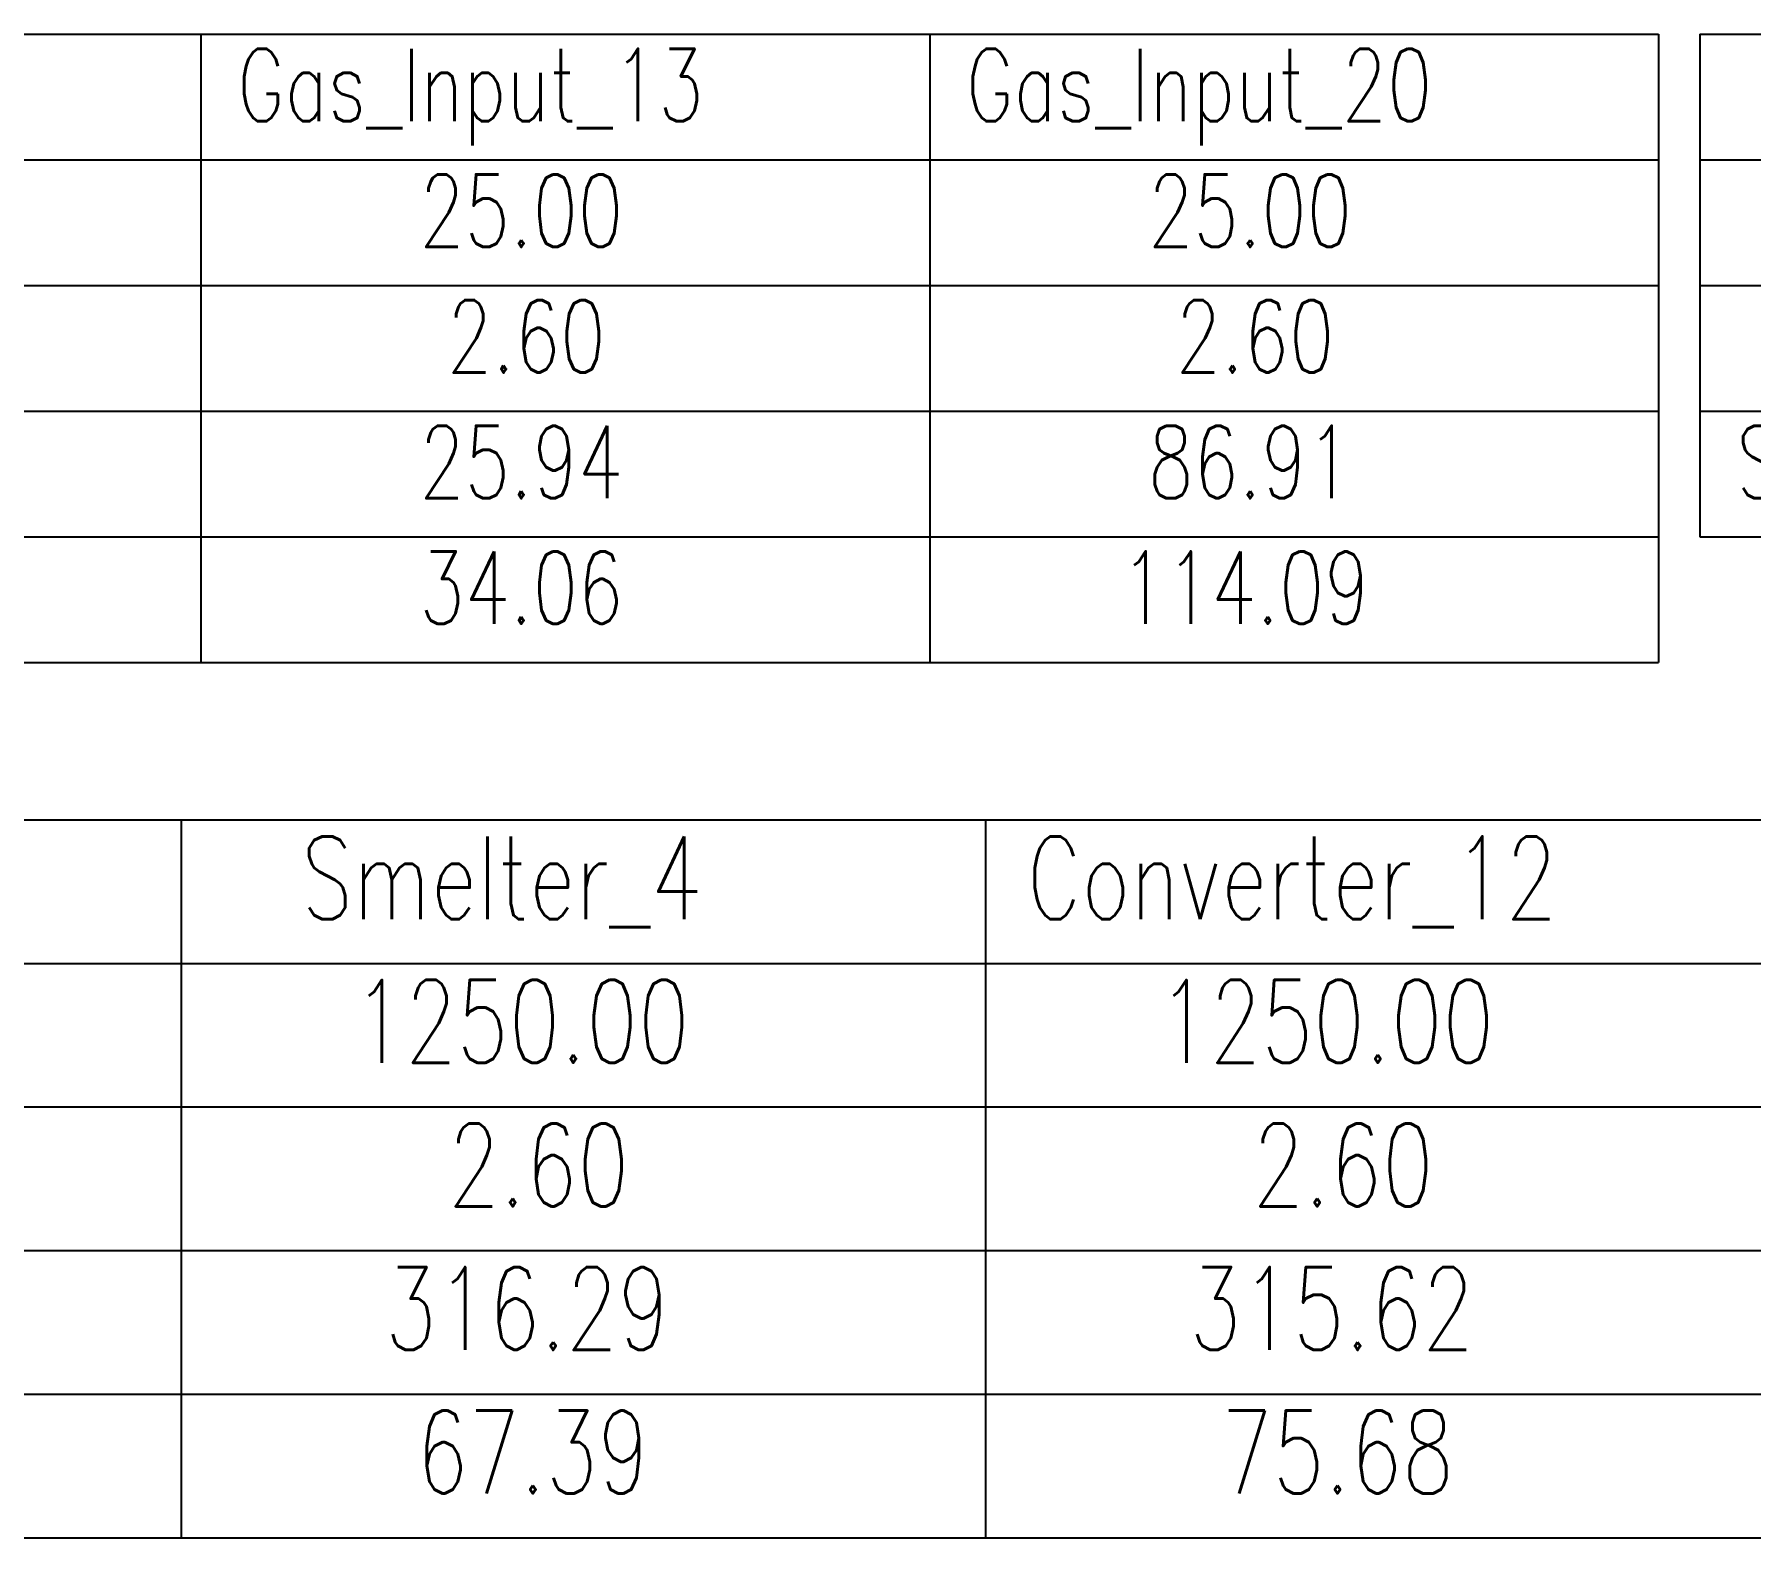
# Model space of a CAD drawing. Extents: x 0 to 420, y -1 to 296.
# Drawn here: x 144.6 to 227.4, y 47.4 to 120 of the extents above; entities that cross this region are included whole.
import ezdxf

# ---------------------------------------------------------------- set-up
doc = ezdxf.new("R2010")
doc.units = 0
doc.layers.add('SCD_ANN', color=14, linetype='CONTINUOUS')
doc.styles.get("Standard").update_dxf_attribs({"font": 'STANDARD'})

# ---------------------------------------------------------------- blocks, each defined once
blk = doc.blocks.new('ANNBLK_156')
at = {"layer": 'SCD_ANN', "linetype": 'CONTINUOUS'}
for p, q in [((0, 0), (138, 0)), ((67.6, 0), (67.6, -30.333333)), ((102.8, 0), (102.8, -30.333333)), ((138, 0), (138, -30.333333)), ((0, -6.066667), (138, -6.066667)), ((0, -12.133333), (138, -12.133333)), ((0, -18.2), (138, -18.2)), ((0, -24.266667), (138, -24.266667)), ((0, -30.333333), (138, -30.333333))]:
    blk.add_line(p, q, dxfattribs=at)
blk = doc.blocks.new('ANNBLK_157')
at = {"layer": 'SCD_ANN', "linetype": 'CONTINUOUS'}
for p, q in [((0, 0), (0, -24.266667)), ((0, 0), (105.6, 0)), ((0, -6.066667), (105.6, -6.066667)), ((0, -12.133333), (105.6, -12.133333)), ((0, -18.2), (105.6, -18.2)), ((0, -24.266667), (105.6, -24.266667))]:
    blk.add_line(p, q, dxfattribs=at)
blk = doc.blocks.new('ANNBLK_158')
at = {"layer": 'SCD_ANN', "linetype": 'CONTINUOUS'}
for p, q in [((0, 0), (176, 0)), ((59.428571, 0), (59.428571, -34.666667)), ((98.285714, 0), (98.285714, -34.666667)), ((0, -6.933333), (176, -6.933333)), ((0, -13.866667), (176, -13.866667)), ((0, -20.8), (176, -20.8)), ((0, -27.733333), (176, -27.733333)), ((0, -34.666667), (176, -34.666667))]:
    blk.add_line(p, q, dxfattribs=at)

msp = doc.modelspace()

# ---------------------------------------------------------------- block references
at = {"layer": 'SCD_ANN'}
ref = msp.add_blockref('ANNBLK_156', (85, 120), dxfattribs=at)
ref.add_attrib('ANNOT10', ' Gas_Input_13 ', (152.6, 115.8), dxfattribs={"height": 3.5, "width": 0.8})
ref.add_attrib('ANNOT11', ' 25.00 ', (161.4, 109.733333), dxfattribs={"height": 3.5, "width": 0.8})
ref.add_attrib('ANNOT12', ' 2.60 ', (162.733333, 103.666667), dxfattribs={"height": 3.5, "width": 0.8})
ref.add_attrib('ANNOT13', ' 25.94 ', (161.4, 97.6), dxfattribs={"height": 3.5, "width": 0.8})
ref.add_attrib('ANNOT14', ' 34.06 ', (161.4, 91.533333), dxfattribs={"height": 3.5, "width": 0.8})
ref.add_attrib('ANNOT15', ' Gas_Input_20 ', (187.8, 115.8), dxfattribs={"height": 3.5, "width": 0.8})
ref.add_attrib('ANNOT16', ' 25.00 ', (196.6, 109.733333), dxfattribs={"height": 3.5, "width": 0.8})
ref.add_attrib('ANNOT17', ' 2.60 ', (197.933333, 103.666667), dxfattribs={"height": 3.5, "width": 0.8})
ref.add_attrib('ANNOT18', ' 86.91 ', (196.6, 97.6), dxfattribs={"height": 3.5, "width": 0.8})
ref.add_attrib('ANNOT19', ' 114.09 ', (195.266667, 91.533333), dxfattribs={"height": 3.5, "width": 0.8})
ref = msp.add_blockref('ANNBLK_157', (225, 120), dxfattribs=at)
ref.add_attrib('ANNOT3', ' SiO2(s)(t/h) ', (225, 97.6), dxfattribs={"height": 3.5, "width": 0.8})
ref = msp.add_blockref('ANNBLK_158', (92.209242, 82.069319), dxfattribs=at)
ref.add_attrib('ANNOT5', ' Smelter_4 ', (155.447337, 77.269319), dxfattribs={"height": 4, "width": 0.8})
ref.add_attrib('ANNOT6', ' 1250.00 ', (157.961623, 70.335986), dxfattribs={"height": 4, "width": 0.8})
ref.add_attrib('ANNOT7', ' 2.60 ', (162.533052, 63.402652), dxfattribs={"height": 4, "width": 0.8})
ref.add_attrib('ANNOT8', ' 316.29 ', (159.485432, 56.469319), dxfattribs={"height": 4, "width": 0.8})
ref.add_attrib('ANNOT9', ' 67.39 ', (161.009242, 49.535986), dxfattribs={"height": 4, "width": 0.8})
ref.add_attrib('ANNOT10', ' Converter_12 ', (190.494956, 77.269319), dxfattribs={"height": 4, "width": 0.8})
ref.add_attrib('ANNOT11', ' 1250.00 ', (196.818766, 70.335986), dxfattribs={"height": 4, "width": 0.8})
ref.add_attrib('ANNOT12', ' 2.60 ', (201.390194, 63.402652), dxfattribs={"height": 4, "width": 0.8})
ref.add_attrib('ANNOT13', ' 315.62 ', (198.342575, 56.469319), dxfattribs={"height": 4, "width": 0.8})
ref.add_attrib('ANNOT14', ' 75.68 ', (199.866385, 49.535986), dxfattribs={"height": 4, "width": 0.8})

doc.saveas('drawing.dxf')
